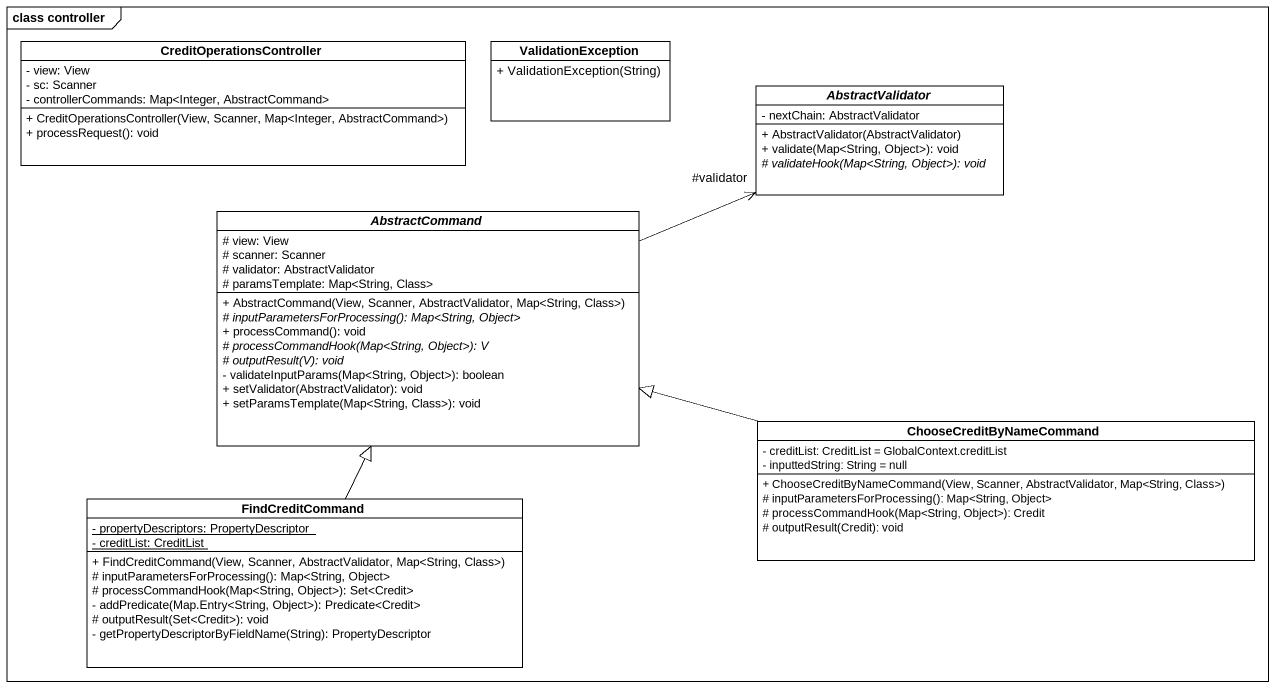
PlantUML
@startuml
mainframe class controller
hide circle
hide empty members
skinparam classAttributeIconSize 0
class CreditOperationsController {
  - view: View
  - sc: Scanner
  - controllerCommands: Map<Integer, AbstractCommand>
  + CreditOperationsController(View, Scanner, Map<Integer, AbstractCommand>)
  + processRequest(): void
}
class ValidationException {
  + ValidationException(String)
}
abstract class AbstractValidator {
  - nextChain: AbstractValidator
  + AbstractValidator(AbstractValidator)
  + validate(Map<String, Object>): void
  {abstract} # validateHook(Map<String, Object>): void
}
abstract class AbstractCommand {
  # view: View
  # scanner: Scanner
  # validator: AbstractValidator
  # paramsTemplate: Map<String, Class>
  + AbstractCommand(View, Scanner, AbstractValidator, Map<String, Class>)
  {abstract} # inputParametersForProcessing(): Map<String, Object>
  + processCommand(): void
  {abstract} # processCommandHook(Map<String, Object>): V
  {abstract} # outputResult(V): void
  - validateInputParams(Map<String, Object>): boolean
  + setValidator(AbstractValidator): void
  + setParamsTemplate(Map<String, Class>): void
}
class ChooseCreditByNameCommand {
  - creditList: CreditList = GlobalContext.creditList
  - inputtedString: String = null
  + ChooseCreditByNameCommand(View, Scanner, AbstractValidator, Map<String, Class>)
  # inputParametersForProcessing(): Map<String, Object>
  # processCommandHook(Map<String, Object>): Credit
  # outputResult(Credit): void
}
class FindCreditCommand {
  {static} - propertyDescriptors: PropertyDescriptor
  {static} - creditList: CreditList
  + FindCreditCommand(View, Scanner, AbstractValidator, Map<String, Class>)
  # inputParametersForProcessing(): Map<String, Object>
  # processCommandHook(Map<String, Object>): Set<Credit>
  - addPredicate(Map.Entry<String, Object>): Predicate<Credit>
  # outputResult(Set<Credit>): void
  - getPropertyDescriptorByFieldName(String): PropertyDescriptor
}
AbstractCommand -right-> "#validator" AbstractValidator
ChooseCreditByNameCommand -left-|> AbstractCommand
FindCreditCommand -up-|> AbstractCommand
@enduml
